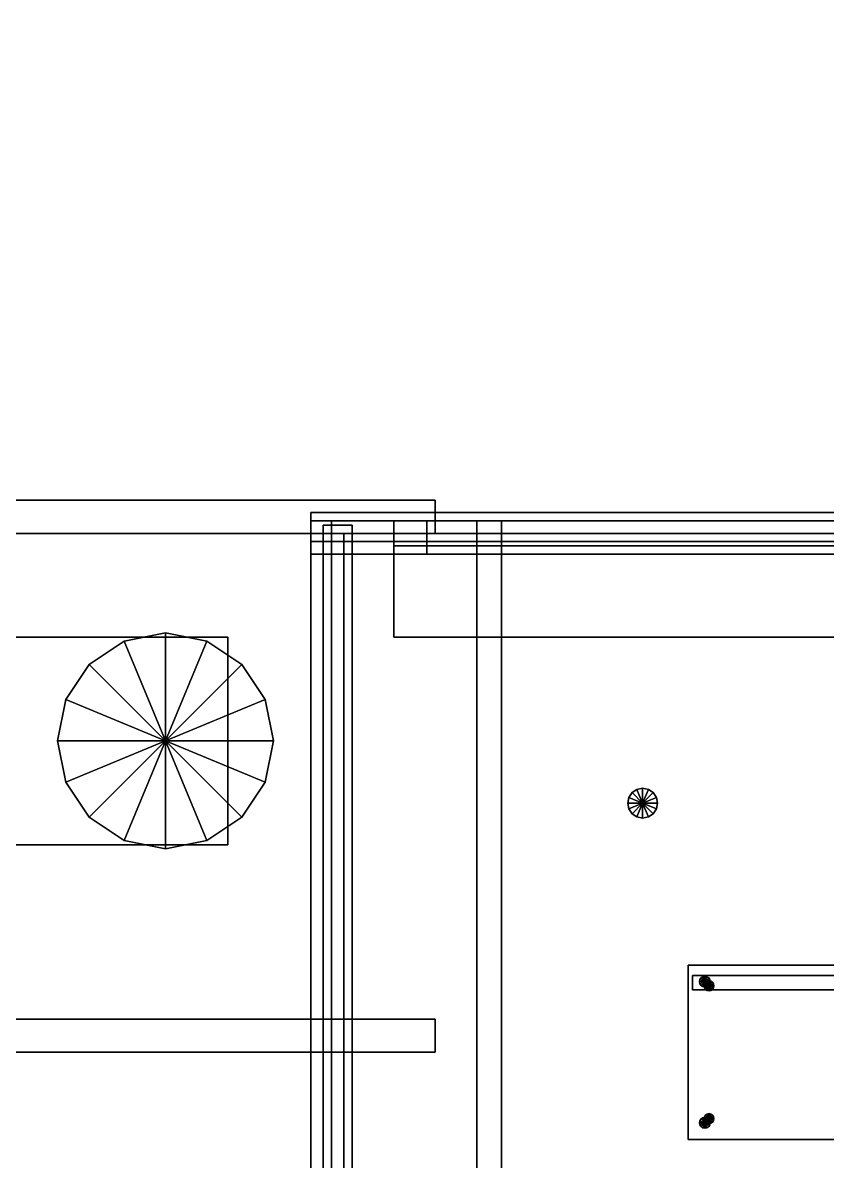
# Model space of a CAD drawing. Header units: millimetres. Extents: x -8000 to 18500, y -500 to 32500.
# Drawn here: x -694 to 1245, y 10937 to 13680 of the extents above; entities that cross this region are included whole.
import ezdxf

# ---------------------------------------------------------------- set-up
doc = ezdxf.new("R2010")
doc.units = ezdxf.units.MM
for name, color, linetype in [('3D-FURNITURE', 7, 'Continuous'), ('3D-GLAZING', 7, 'Continuous'), ('3D-LIGHTS', 7, 'Continuous'), ('3D-PERGOLA', 7, 'Continuous'), ('3D-SITE', 7, 'Continuous'), ('3D-SLABS', 7, 'Continuous'), ('3D-VEHICLES', 7, 'Continuous'), ('3D-WALLS-EXTR', 7, 'Continuous')]:
    doc.layers.add(name, color=color, linetype=linetype)

msp = doc.modelspace()

# ---------------------------------------------------------------- linework, layer by layer
at = {"layer": '3D-FURNITURE', "color": 7}
for points in [[(910, 10990, 4360), (910, 11410, 4360), (1330, 11410, 4360), (1330, 10990, 4360)], [(910, 11410, 4360), (910, 11410, 4400), (1330, 11410, 4400), (1330, 11410, 4360)], [(910, 10990, 4360), (910, 10990, 4400), (910, 11410, 4400), (910, 11410, 4360)], [(910, 10990, 4400), (1330, 10990, 4400), (1330, 11410, 4400), (910, 11410, 4400)], [(920, 11350, 4650), (920, 11385, 4650), (1320, 11385, 4650), (1320, 11350, 4650)], [(920, 11385, 4650), (920, 11385, 4740), (1320, 11385, 4740), (1320, 11385, 4650)], [(920, 11350, 4650), (920, 11350, 4740), (920, 11385, 4740), (920, 11385, 4650)], [(920, 11350, 4740), (1320, 11350, 4740), (1320, 11385, 4740), (920, 11385, 4740)], [(945, 11382, 3950), (940.8, 11379.2, 3950), (940.8, 11379.2, 4380), (945, 11382, 4380)], [(950, 11370, 4380), (945, 11382, 4380), (940.8, 11379.2, 4380), (950, 11370, 4380)], [(950, 11370, 3950), (940.8, 11379.2, 3950), (945, 11382, 3950), (950, 11370, 3950)], [(950, 11383, 3950), (945, 11382, 3950), (945, 11382, 4380), (950, 11383, 4380)], [(950, 11370, 4380), (950, 11383, 4380), (945, 11382, 4380), (950, 11370, 4380)], [(950, 11370, 3950), (945, 11382, 3950), (950, 11383, 3950), (950, 11370, 3950)], [(955, 11382, 3950), (950, 11383, 3950), (950, 11383, 4380), (955, 11382, 4380)], [(950, 11370, 4380), (955, 11382, 4380), (950, 11383, 4380), (950, 11370, 4380)], [(950, 11370, 3950), (950, 11383, 3950), (955, 11382, 3950), (950, 11370, 3950)], [(950, 11370, 4380), (959.2, 11379.2, 4380), (955, 11382, 4380), (950, 11370, 4380)], [(950, 11370, 3950), (955, 11382, 3950), (959.2, 11379.2, 3950), (950, 11370, 3950)], [(959.2, 11379.2, 3950), (955, 11382, 3950), (955, 11382, 4380), (959.2, 11379.2, 4380)], [(938, 11375, 3950), (937, 11370, 3950), (937, 11370, 4380), (938, 11375, 4380)], [(950, 11370, 4380), (938, 11375, 4380), (937, 11370, 4380), (950, 11370, 4380)], [(950, 11370, 3950), (937, 11370, 3950), (938, 11375, 3950), (950, 11370, 3950)], [(937, 11370, 3950), (938, 11365, 3950), (938, 11365, 4380), (937, 11370, 4380)], [(950, 11370, 4380), (937, 11370, 4380), (938, 11365, 4380), (950, 11370, 4380)], [(950, 11370, 3950), (938, 11365, 3950), (937, 11370, 3950), (950, 11370, 3950)], [(940.8, 11379.2, 3950), (938, 11375, 3950), (938, 11375, 4380), (940.8, 11379.2, 4380)], [(950, 11370, 4380), (940.8, 11379.2, 4380), (938, 11375, 4380), (950, 11370, 4380)], [(950, 11370, 3950), (938, 11375, 3950), (940.8, 11379.2, 3950), (950, 11370, 3950)], [(950, 11370, 4380), (938, 11365, 4380), (940.8, 11360.8, 4380), (950, 11370, 4380)], [(950, 11370, 3950), (940.8, 11360.8, 3950), (938, 11365, 3950), (950, 11370, 3950)], [(938, 11365, 3950), (940.8, 11360.8, 3950), (940.8, 11360.8, 4380), (938, 11365, 4380)], [(950, 11370, 4380), (940.8, 11360.8, 4380), (945, 11358, 4380), (950, 11370, 4380)], [(950, 11370, 3950), (945, 11358, 3950), (940.8, 11360.8, 3950), (950, 11370, 3950)], [(940.8, 11360.8, 3950), (945, 11358, 3950), (945, 11358, 4380), (940.8, 11360.8, 4380)], [(950, 11370, 4380), (945, 11358, 4380), (950, 11357, 4380), (950, 11370, 4380)], [(950, 11370, 3950), (950, 11357, 3950), (945, 11358, 3950), (950, 11370, 3950)], [(945, 11358, 3950), (950, 11357, 3950), (950, 11357, 4380), (945, 11358, 4380)], [(948.9, 11364.6, 4380), (948, 11360, 4380), (948, 11360, 4730), (948.9, 11364.6, 4730)], [(960, 11360, 4730), (948.9, 11364.6, 4730), (948, 11360, 4730), (960, 11360, 4730)], [(960, 11360, 4380), (948, 11360, 4380), (948.9, 11364.6, 4380), (960, 11360, 4380)], [(948, 11360, 4380), (948.9, 11355.4, 4380), (948.9, 11355.4, 4730), (948, 11360, 4730)], [(960, 11360, 4730), (948, 11360, 4730), (948.9, 11355.4, 4730), (960, 11360, 4730)], [(960, 11360, 4380), (948.9, 11355.4, 4380), (948, 11360, 4380), (960, 11360, 4380)], [(951.5, 11368.5, 4380), (948.9, 11364.6, 4380), (948.9, 11364.6, 4730), (951.5, 11368.5, 4730)], [(960, 11360, 4730), (951.5, 11368.5, 4730), (948.9, 11364.6, 4730), (960, 11360, 4730)], [(960, 11360, 4380), (948.9, 11364.6, 4380), (951.5, 11368.5, 4380), (960, 11360, 4380)], [(960, 11360, 4730), (948.9, 11355.4, 4730), (951.5, 11351.5, 4730), (960, 11360, 4730)], [(960, 11360, 4380), (951.5, 11351.5, 4380), (948.9, 11355.4, 4380), (960, 11360, 4380)], [(948.9, 11355.4, 4380), (951.5, 11351.5, 4380), (951.5, 11351.5, 4730), (948.9, 11355.4, 4730)], [(950, 11370, 4380), (962, 11375, 4380), (959.2, 11379.2, 4380), (950, 11370, 4380)], [(950, 11370, 3950), (959.2, 11379.2, 3950), (962, 11375, 3950), (950, 11370, 3950)], [(950, 11370, 4380), (963, 11370, 4380), (962, 11375, 4380), (950, 11370, 4380)], [(950, 11370, 3950), (962, 11375, 3950), (963, 11370, 3950), (950, 11370, 3950)], [(950, 11370, 4380), (950, 11357, 4380), (955, 11358, 4380), (950, 11370, 4380)], [(950, 11370, 3950), (955, 11358, 3950), (950, 11357, 3950), (950, 11370, 3950)], [(950, 11370, 4380), (955, 11358, 4380), (959.2, 11360.8, 4380), (950, 11370, 4380)], [(950, 11370, 3950), (959.2, 11360.8, 3950), (955, 11358, 3950), (950, 11370, 3950)], [(950, 11370, 4380), (959.2, 11360.8, 4380), (962, 11365, 4380), (950, 11370, 4380)], [(950, 11370, 3950), (962, 11365, 3950), (959.2, 11360.8, 3950), (950, 11370, 3950)], [(950, 11370, 4380), (962, 11365, 4380), (963, 11370, 4380), (950, 11370, 4380)], [(950, 11370, 3950), (963, 11370, 3950), (962, 11365, 3950), (950, 11370, 3950)], [(950, 11357, 3950), (955, 11358, 3950), (955, 11358, 4380), (950, 11357, 4380)], [(955.4, 11371.1, 4380), (951.5, 11368.5, 4380), (951.5, 11368.5, 4730), (955.4, 11371.1, 4730)], [(960, 11360, 4730), (955.4, 11371.1, 4730), (951.5, 11368.5, 4730), (960, 11360, 4730)], [(960, 11360, 4380), (951.5, 11368.5, 4380), (955.4, 11371.1, 4380), (960, 11360, 4380)], [(960, 11360, 4730), (951.5, 11351.5, 4730), (955.4, 11348.9, 4730), (960, 11360, 4730)], [(960, 11360, 4380), (955.4, 11348.9, 4380), (951.5, 11351.5, 4380), (960, 11360, 4380)], [(955, 11358, 3950), (959.2, 11360.8, 3950), (959.2, 11360.8, 4380), (955, 11358, 4380)], [(960, 11372, 4380), (955.4, 11371.1, 4380), (955.4, 11371.1, 4730), (960, 11372, 4730)], [(960, 11360, 4730), (960, 11372, 4730), (955.4, 11371.1, 4730), (960, 11360, 4730)], [(960, 11360, 4380), (955.4, 11371.1, 4380), (960, 11372, 4380), (960, 11360, 4380)], [(960, 11360, 4730), (955.4, 11348.9, 4730), (960, 11348, 4730), (960, 11360, 4730)], [(960, 11360, 4380), (960, 11348, 4380), (955.4, 11348.9, 4380), (960, 11360, 4380)], [(962, 11375, 3950), (959.2, 11379.2, 3950), (959.2, 11379.2, 4380), (962, 11375, 4380)], [(959.2, 11360.8, 3950), (962, 11365, 3950), (962, 11365, 4380), (959.2, 11360.8, 4380)], [(964.6, 11371.1, 4380), (960, 11372, 4380), (960, 11372, 4730), (964.6, 11371.1, 4730)], [(960, 11360, 4730), (964.6, 11371.1, 4730), (960, 11372, 4730), (960, 11360, 4730)], [(960, 11360, 4380), (960, 11372, 4380), (964.6, 11371.1, 4380), (960, 11360, 4380)], [(960, 11360, 4730), (968.5, 11368.5, 4730), (964.6, 11371.1, 4730), (960, 11360, 4730)], [(960, 11360, 4380), (964.6, 11371.1, 4380), (968.5, 11368.5, 4380), (960, 11360, 4380)], [(960, 11360, 4730), (971.1, 11364.6, 4730), (968.5, 11368.5, 4730), (960, 11360, 4730)], [(960, 11360, 4380), (968.5, 11368.5, 4380), (971.1, 11364.6, 4380), (960, 11360, 4380)], [(960, 11360, 4730), (972, 11360, 4730), (971.1, 11364.6, 4730), (960, 11360, 4730)], [(960, 11360, 4380), (971.1, 11364.6, 4380), (972, 11360, 4380), (960, 11360, 4380)], [(960, 11360, 4730), (960, 11348, 4730), (964.6, 11348.9, 4730), (960, 11360, 4730)], [(960, 11360, 4380), (964.6, 11348.9, 4380), (960, 11348, 4380), (960, 11360, 4380)], [(960, 11360, 4730), (964.6, 11348.9, 4730), (968.5, 11351.5, 4730), (960, 11360, 4730)], [(960, 11360, 4380), (968.5, 11351.5, 4380), (964.6, 11348.9, 4380), (960, 11360, 4380)], [(960, 11360, 4730), (968.5, 11351.5, 4730), (971.1, 11355.4, 4730), (960, 11360, 4730)], [(960, 11360, 4380), (971.1, 11355.4, 4380), (968.5, 11351.5, 4380), (960, 11360, 4380)], [(960, 11360, 4730), (971.1, 11355.4, 4730), (972, 11360, 4730), (960, 11360, 4730)], [(960, 11360, 4380), (972, 11360, 4380), (971.1, 11355.4, 4380), (960, 11360, 4380)], [(963, 11370, 3950), (962, 11375, 3950), (962, 11375, 4380), (963, 11370, 4380)], [(962, 11365, 3950), (963, 11370, 3950), (963, 11370, 4380), (962, 11365, 4380)], [(968.5, 11368.5, 4380), (964.6, 11371.1, 4380), (964.6, 11371.1, 4730), (968.5, 11368.5, 4730)], [(971.1, 11364.6, 4380), (968.5, 11368.5, 4380), (968.5, 11368.5, 4730), (971.1, 11364.6, 4730)], [(968.5, 11351.5, 4380), (971.1, 11355.4, 4380), (971.1, 11355.4, 4730), (968.5, 11351.5, 4730)], [(972, 11360, 4380), (971.1, 11364.6, 4380), (971.1, 11364.6, 4730), (972, 11360, 4730)], [(971.1, 11355.4, 4380), (972, 11360, 4380), (972, 11360, 4730), (971.1, 11355.4, 4730)], [(920, 11350, 4650), (1320, 11350, 4650), (1320, 11350, 4740), (920, 11350, 4740)], [(951.5, 11351.5, 4380), (955.4, 11348.9, 4380), (955.4, 11348.9, 4730), (951.5, 11351.5, 4730)], [(955.4, 11348.9, 4380), (960, 11348, 4380), (960, 11348, 4730), (955.4, 11348.9, 4730)], [(960, 11348, 4380), (964.6, 11348.9, 4380), (964.6, 11348.9, 4730), (960, 11348, 4730)], [(964.6, 11348.9, 4380), (968.5, 11351.5, 4380), (968.5, 11351.5, 4730), (964.6, 11348.9, 4730)], [(938, 11035, 3950), (937, 11030, 3950), (937, 11030, 4380), (938, 11035, 4380)], [(950, 11030, 4380), (938, 11035, 4380), (937, 11030, 4380), (950, 11030, 4380)], [(950, 11030, 3950), (937, 11030, 3950), (938, 11035, 3950), (950, 11030, 3950)], [(937, 11030, 3950), (938, 11025, 3950), (938, 11025, 4380), (937, 11030, 4380)], [(950, 11030, 4380), (937, 11030, 4380), (938, 11025, 4380), (950, 11030, 4380)], [(950, 11030, 3950), (938, 11025, 3950), (937, 11030, 3950), (950, 11030, 3950)], [(940.8, 11039.2, 3950), (938, 11035, 3950), (938, 11035, 4380), (940.8, 11039.2, 4380)], [(950, 11030, 4380), (940.8, 11039.2, 4380), (938, 11035, 4380), (950, 11030, 4380)], [(950, 11030, 3950), (938, 11035, 3950), (940.8, 11039.2, 3950), (950, 11030, 3950)], [(950, 11030, 4380), (938, 11025, 4380), (940.8, 11020.8, 4380), (950, 11030, 4380)], [(950, 11030, 3950), (940.8, 11020.8, 3950), (938, 11025, 3950), (950, 11030, 3950)], [(945, 11042, 3950), (940.8, 11039.2, 3950), (940.8, 11039.2, 4380), (945, 11042, 4380)], [(950, 11030, 4380), (945, 11042, 4380), (940.8, 11039.2, 4380), (950, 11030, 4380)], [(950, 11030, 3950), (940.8, 11039.2, 3950), (945, 11042, 3950), (950, 11030, 3950)], [(950, 11030, 4380), (940.8, 11020.8, 4380), (945, 11018, 4380), (950, 11030, 4380)], [(950, 11030, 3950), (945, 11018, 3950), (940.8, 11020.8, 3950), (950, 11030, 3950)], [(950, 11043, 3950), (945, 11042, 3950), (945, 11042, 4380), (950, 11043, 4380)], [(950, 11030, 4380), (950, 11043, 4380), (945, 11042, 4380), (950, 11030, 4380)], [(950, 11030, 3950), (945, 11042, 3950), (950, 11043, 3950), (950, 11030, 3950)], [(950, 11030, 4380), (945, 11018, 4380), (950, 11017, 4380), (950, 11030, 4380)], [(950, 11030, 3950), (950, 11017, 3950), (945, 11018, 3950), (950, 11030, 3950)], [(948.9, 11044.6, 4380), (948, 11040, 4380), (948, 11040, 4730), (948.9, 11044.6, 4730)], [(960, 11040, 4730), (948.9, 11044.6, 4730), (948, 11040, 4730), (960, 11040, 4730)], [(960, 11040, 4380), (948, 11040, 4380), (948.9, 11044.6, 4380), (960, 11040, 4380)], [(948, 11040, 4380), (948.9, 11035.4, 4380), (948.9, 11035.4, 4730), (948, 11040, 4730)], [(960, 11040, 4730), (948, 11040, 4730), (948.9, 11035.4, 4730), (960, 11040, 4730)], [(960, 11040, 4380), (948.9, 11035.4, 4380), (948, 11040, 4380), (960, 11040, 4380)], [(951.5, 11048.5, 4380), (948.9, 11044.6, 4380), (948.9, 11044.6, 4730), (951.5, 11048.5, 4730)], [(960, 11040, 4730), (951.5, 11048.5, 4730), (948.9, 11044.6, 4730), (960, 11040, 4730)], [(960, 11040, 4380), (948.9, 11044.6, 4380), (951.5, 11048.5, 4380), (960, 11040, 4380)], [(960, 11040, 4730), (948.9, 11035.4, 4730), (951.5, 11031.5, 4730), (960, 11040, 4730)], [(960, 11040, 4380), (951.5, 11031.5, 4380), (948.9, 11035.4, 4380), (960, 11040, 4380)], [(948.9, 11035.4, 4380), (951.5, 11031.5, 4380), (951.5, 11031.5, 4730), (948.9, 11035.4, 4730)], [(955, 11042, 3950), (950, 11043, 3950), (950, 11043, 4380), (955, 11042, 4380)], [(950, 11030, 4380), (955, 11042, 4380), (950, 11043, 4380), (950, 11030, 4380)], [(950, 11030, 3950), (950, 11043, 3950), (955, 11042, 3950), (950, 11030, 3950)], [(950, 11030, 4380), (959.2, 11039.2, 4380), (955, 11042, 4380), (950, 11030, 4380)], [(950, 11030, 3950), (955, 11042, 3950), (959.2, 11039.2, 3950), (950, 11030, 3950)], [(950, 11030, 4380), (962, 11035, 4380), (959.2, 11039.2, 4380), (950, 11030, 4380)], [(950, 11030, 3950), (959.2, 11039.2, 3950), (962, 11035, 3950), (950, 11030, 3950)], [(950, 11030, 4380), (963, 11030, 4380), (962, 11035, 4380), (950, 11030, 4380)], [(950, 11030, 3950), (962, 11035, 3950), (963, 11030, 3950), (950, 11030, 3950)], [(950, 11030, 4380), (950, 11017, 4380), (955, 11018, 4380), (950, 11030, 4380)], [(950, 11030, 3950), (955, 11018, 3950), (950, 11017, 3950), (950, 11030, 3950)], [(950, 11030, 4380), (955, 11018, 4380), (959.2, 11020.8, 4380), (950, 11030, 4380)], [(950, 11030, 3950), (959.2, 11020.8, 3950), (955, 11018, 3950), (950, 11030, 3950)], [(950, 11030, 4380), (959.2, 11020.8, 4380), (962, 11025, 4380), (950, 11030, 4380)], [(950, 11030, 3950), (962, 11025, 3950), (959.2, 11020.8, 3950), (950, 11030, 3950)], [(950, 11030, 4380), (962, 11025, 4380), (963, 11030, 4380), (950, 11030, 4380)], [(950, 11030, 3950), (963, 11030, 3950), (962, 11025, 3950), (950, 11030, 3950)], [(955.4, 11051.1, 4380), (951.5, 11048.5, 4380), (951.5, 11048.5, 4730), (955.4, 11051.1, 4730)], [(960, 11040, 4730), (955.4, 11051.1, 4730), (951.5, 11048.5, 4730), (960, 11040, 4730)], [(960, 11040, 4380), (951.5, 11048.5, 4380), (955.4, 11051.1, 4380), (960, 11040, 4380)], [(960, 11040, 4730), (951.5, 11031.5, 4730), (955.4, 11028.9, 4730), (960, 11040, 4730)], [(960, 11040, 4380), (955.4, 11028.9, 4380), (951.5, 11031.5, 4380), (960, 11040, 4380)], [(951.5, 11031.5, 4380), (955.4, 11028.9, 4380), (955.4, 11028.9, 4730), (951.5, 11031.5, 4730)], [(959.2, 11039.2, 3950), (955, 11042, 3950), (955, 11042, 4380), (959.2, 11039.2, 4380)], [(960, 11052, 4380), (955.4, 11051.1, 4380), (955.4, 11051.1, 4730), (960, 11052, 4730)], [(960, 11040, 4730), (960, 11052, 4730), (955.4, 11051.1, 4730), (960, 11040, 4730)], [(960, 11040, 4380), (955.4, 11051.1, 4380), (960, 11052, 4380), (960, 11040, 4380)], [(960, 11040, 4730), (955.4, 11028.9, 4730), (960, 11028, 4730), (960, 11040, 4730)], [(960, 11040, 4380), (960, 11028, 4380), (955.4, 11028.9, 4380), (960, 11040, 4380)], [(955.4, 11028.9, 4380), (960, 11028, 4380), (960, 11028, 4730), (955.4, 11028.9, 4730)], [(962, 11035, 3950), (959.2, 11039.2, 3950), (959.2, 11039.2, 4380), (962, 11035, 4380)], [(964.6, 11051.1, 4380), (960, 11052, 4380), (960, 11052, 4730), (964.6, 11051.1, 4730)], [(960, 11040, 4730), (964.6, 11051.1, 4730), (960, 11052, 4730), (960, 11040, 4730)], [(960, 11040, 4380), (960, 11052, 4380), (964.6, 11051.1, 4380), (960, 11040, 4380)], [(960, 11040, 4730), (968.5, 11048.5, 4730), (964.6, 11051.1, 4730), (960, 11040, 4730)], [(960, 11040, 4380), (964.6, 11051.1, 4380), (968.5, 11048.5, 4380), (960, 11040, 4380)], [(960, 11040, 4730), (971.1, 11044.6, 4730), (968.5, 11048.5, 4730), (960, 11040, 4730)], [(960, 11040, 4380), (968.5, 11048.5, 4380), (971.1, 11044.6, 4380), (960, 11040, 4380)], [(960, 11040, 4730), (972, 11040, 4730), (971.1, 11044.6, 4730), (960, 11040, 4730)], [(960, 11040, 4380), (971.1, 11044.6, 4380), (972, 11040, 4380), (960, 11040, 4380)], [(960, 11040, 4730), (960, 11028, 4730), (964.6, 11028.9, 4730), (960, 11040, 4730)], [(960, 11040, 4380), (964.6, 11028.9, 4380), (960, 11028, 4380), (960, 11040, 4380)], [(960, 11040, 4730), (964.6, 11028.9, 4730), (968.5, 11031.5, 4730), (960, 11040, 4730)], [(960, 11040, 4380), (968.5, 11031.5, 4380), (964.6, 11028.9, 4380), (960, 11040, 4380)], [(960, 11040, 4730), (968.5, 11031.5, 4730), (971.1, 11035.4, 4730), (960, 11040, 4730)], [(960, 11040, 4380), (971.1, 11035.4, 4380), (968.5, 11031.5, 4380), (960, 11040, 4380)], [(960, 11040, 4730), (971.1, 11035.4, 4730), (972, 11040, 4730), (960, 11040, 4730)], [(960, 11040, 4380), (972, 11040, 4380), (971.1, 11035.4, 4380), (960, 11040, 4380)], [(960, 11028, 4380), (964.6, 11028.9, 4380), (964.6, 11028.9, 4730), (960, 11028, 4730)], [(963, 11030, 3950), (962, 11035, 3950), (962, 11035, 4380), (963, 11030, 4380)], [(962, 11025, 3950), (963, 11030, 3950), (963, 11030, 4380), (962, 11025, 4380)], [(968.5, 11048.5, 4380), (964.6, 11051.1, 4380), (964.6, 11051.1, 4730), (968.5, 11048.5, 4730)], [(964.6, 11028.9, 4380), (968.5, 11031.5, 4380), (968.5, 11031.5, 4730), (964.6, 11028.9, 4730)], [(971.1, 11044.6, 4380), (968.5, 11048.5, 4380), (968.5, 11048.5, 4730), (971.1, 11044.6, 4730)], [(968.5, 11031.5, 4380), (971.1, 11035.4, 4380), (971.1, 11035.4, 4730), (968.5, 11031.5, 4730)], [(972, 11040, 4380), (971.1, 11044.6, 4380), (971.1, 11044.6, 4730), (972, 11040, 4730)], [(971.1, 11035.4, 4380), (972, 11040, 4380), (972, 11040, 4730), (971.1, 11035.4, 4730)], [(938, 11025, 3950), (940.8, 11020.8, 3950), (940.8, 11020.8, 4380), (938, 11025, 4380)], [(940.8, 11020.8, 3950), (945, 11018, 3950), (945, 11018, 4380), (940.8, 11020.8, 4380)], [(945, 11018, 3950), (950, 11017, 3950), (950, 11017, 4380), (945, 11018, 4380)], [(950, 11017, 3950), (955, 11018, 3950), (955, 11018, 4380), (950, 11017, 4380)], [(955, 11018, 3950), (959.2, 11020.8, 3950), (959.2, 11020.8, 4380), (955, 11018, 4380)], [(959.2, 11020.8, 3950), (962, 11025, 3950), (962, 11025, 4380), (959.2, 11020.8, 4380)], [(910, 10990, 4360), (1330, 10990, 4360), (1330, 10990, 4400), (910, 10990, 4400)]]:
    msp.add_3dface(points, dxfattribs=at)
at = {"layer": '3D-GLAZING', "color": 7}
for points in [[(0, 12430, 5030), (0, 12500, 5030), (10000, 12500, 5030), (10000, 12430, 5030)], [(0, 12500, 5030), (0, 12500, 5070), (10000, 12500, 5070), (10000, 12500, 5030)], [(0, 12430, 5030), (0, 12430, 5070), (0, 12500, 5070), (0, 12500, 5030)], [(0, 12430, 5070), (10000, 12430, 5070), (10000, 12500, 5070), (0, 12500, 5070)], [(50, 12450, 3950), (50, 12480, 3950), (9950, 12480, 3950), (9950, 12450, 3950)], [(50, 12480, 3950), (50, 12480, 5030), (9950, 12480, 5030), (9950, 12480, 3950)], [(50, 12450, 3950), (50, 12450, 5030), (50, 12480, 5030), (50, 12480, 3950)], [(50, 12450, 5030), (9950, 12450, 5030), (9950, 12480, 5030), (50, 12480, 5030)], [(30, 10000, 5030), (30, 12470, 5030), (100, 12470, 5030), (100, 10000, 5030)], [(30, 12470, 5030), (30, 12470, 5070), (100, 12470, 5070), (100, 12470, 5030)], [(30, 10000, 5030), (30, 10000, 5070), (30, 12470, 5070), (30, 12470, 5030)], [(30, 10000, 5070), (100, 10000, 5070), (100, 12470, 5070), (30, 12470, 5070)], [(100, 10000, 5030), (100, 12470, 5030), (100, 12470, 5070), (100, 10000, 5070)], [(0, 12430, 5030), (10000, 12430, 5030), (10000, 12430, 5070), (0, 12430, 5070)], [(50, 12450, 3950), (9950, 12450, 3950), (9950, 12450, 5030), (50, 12450, 5030)], [(50, 10000, 3950), (50, 12450, 3950), (80, 12450, 3950), (80, 10000, 3950)], [(50, 12450, 3950), (50, 12450, 5030), (80, 12450, 5030), (80, 12450, 3950)], [(50, 10000, 3950), (50, 10000, 5030), (50, 12450, 5030), (50, 12450, 3950)], [(50, 10000, 5030), (80, 10000, 5030), (80, 12450, 5030), (50, 12450, 5030)], [(80, 10000, 3950), (80, 12450, 3950), (80, 12450, 5030), (80, 10000, 5030)]]:
    msp.add_3dface(points, dxfattribs=at)
at = {"layer": '3D-LIGHTS', "color": 7}
for points in [[(774.5, 11825.5, 6510), (766.7, 11813.8, 6510), (766.7, 11813.8, 6550), (774.5, 11825.5, 6550)], [(800, 11800, 6550), (774.5, 11825.5, 6550), (766.7, 11813.8, 6550), (800, 11800, 6550)], [(800, 11800, 6510), (766.7, 11813.8, 6510), (774.5, 11825.5, 6510), (800, 11800, 6510)], [(786.2, 11833.3, 6510), (774.5, 11825.5, 6510), (774.5, 11825.5, 6550), (786.2, 11833.3, 6550)], [(800, 11800, 6550), (786.2, 11833.3, 6550), (774.5, 11825.5, 6550), (800, 11800, 6550)], [(800, 11800, 6510), (774.5, 11825.5, 6510), (786.2, 11833.3, 6510), (800, 11800, 6510)], [(800, 11836, 6510), (786.2, 11833.3, 6510), (786.2, 11833.3, 6550), (800, 11836, 6550)], [(800, 11800, 6550), (800, 11836, 6550), (786.2, 11833.3, 6550), (800, 11800, 6550)], [(800, 11800, 6510), (786.2, 11833.3, 6510), (800, 11836, 6510), (800, 11800, 6510)], [(813.8, 11833.3, 6510), (800, 11836, 6510), (800, 11836, 6550), (813.8, 11833.3, 6550)], [(800, 11800, 6550), (813.8, 11833.3, 6550), (800, 11836, 6550), (800, 11800, 6550)], [(800, 11800, 6510), (800, 11836, 6510), (813.8, 11833.3, 6510), (800, 11800, 6510)], [(800, 11800, 6550), (825.5, 11825.5, 6550), (813.8, 11833.3, 6550), (800, 11800, 6550)], [(800, 11800, 6510), (813.8, 11833.3, 6510), (825.5, 11825.5, 6510), (800, 11800, 6510)], [(800, 11800, 6550), (833.3, 11813.8, 6550), (825.5, 11825.5, 6550), (800, 11800, 6550)], [(800, 11800, 6510), (825.5, 11825.5, 6510), (833.3, 11813.8, 6510), (800, 11800, 6510)], [(825.5, 11825.5, 6510), (813.8, 11833.3, 6510), (813.8, 11833.3, 6550), (825.5, 11825.5, 6550)], [(833.3, 11813.8, 6510), (825.5, 11825.5, 6510), (825.5, 11825.5, 6550), (833.3, 11813.8, 6550)], [(766.7, 11813.8, 6510), (764, 11800, 6510), (764, 11800, 6550), (766.7, 11813.8, 6550)], [(800, 11800, 6550), (766.7, 11813.8, 6550), (764, 11800, 6550), (800, 11800, 6550)], [(800, 11800, 6510), (764, 11800, 6510), (766.7, 11813.8, 6510), (800, 11800, 6510)], [(764, 11800, 6510), (766.7, 11786.2, 6510), (766.7, 11786.2, 6550), (764, 11800, 6550)], [(800, 11800, 6550), (764, 11800, 6550), (766.7, 11786.2, 6550), (800, 11800, 6550)], [(800, 11800, 6510), (766.7, 11786.2, 6510), (764, 11800, 6510), (800, 11800, 6510)], [(800, 11800, 6550), (766.7, 11786.2, 6550), (774.5, 11774.5, 6550), (800, 11800, 6550)], [(800, 11800, 6510), (774.5, 11774.5, 6510), (766.7, 11786.2, 6510), (800, 11800, 6510)], [(800, 11800, 6550), (774.5, 11774.5, 6550), (786.2, 11766.7, 6550), (800, 11800, 6550)], [(800, 11800, 6510), (786.2, 11766.7, 6510), (774.5, 11774.5, 6510), (800, 11800, 6510)], [(800, 11800, 6550), (786.2, 11766.7, 6550), (800, 11764, 6550), (800, 11800, 6550)], [(800, 11800, 6510), (800, 11764, 6510), (786.2, 11766.7, 6510), (800, 11800, 6510)], [(797.2, 11801.1, 6550), (797, 11800, 6550), (797, 11800, 6780), (797.2, 11801.1, 6780)], [(800, 11800, 6780), (797.2, 11801.1, 6780), (797, 11800, 6780), (800, 11800, 6780)], [(800, 11800, 6550), (797, 11800, 6550), (797.2, 11801.1, 6550), (800, 11800, 6550)], [(797, 11800, 6550), (797.2, 11798.9, 6550), (797.2, 11798.9, 6780), (797, 11800, 6780)], [(800, 11800, 6780), (797, 11800, 6780), (797.2, 11798.9, 6780), (800, 11800, 6780)], [(800, 11800, 6550), (797.2, 11798.9, 6550), (797, 11800, 6550), (800, 11800, 6550)], [(797.9, 11802.1, 6550), (797.2, 11801.1, 6550), (797.2, 11801.1, 6780), (797.9, 11802.1, 6780)], [(800, 11800, 6780), (797.9, 11802.1, 6780), (797.2, 11801.1, 6780), (800, 11800, 6780)], [(800, 11800, 6550), (797.2, 11801.1, 6550), (797.9, 11802.1, 6550), (800, 11800, 6550)], [(800, 11800, 6780), (797.2, 11798.9, 6780), (797.9, 11797.9, 6780), (800, 11800, 6780)], [(800, 11800, 6550), (797.9, 11797.9, 6550), (797.2, 11798.9, 6550), (800, 11800, 6550)], [(797.2, 11798.9, 6550), (797.9, 11797.9, 6550), (797.9, 11797.9, 6780), (797.2, 11798.9, 6780)], [(798.9, 11802.8, 6550), (797.9, 11802.1, 6550), (797.9, 11802.1, 6780), (798.9, 11802.8, 6780)], [(800, 11800, 6780), (798.9, 11802.8, 6780), (797.9, 11802.1, 6780), (800, 11800, 6780)], [(800, 11800, 6550), (797.9, 11802.1, 6550), (798.9, 11802.8, 6550), (800, 11800, 6550)], [(800, 11800, 6780), (797.9, 11797.9, 6780), (798.9, 11797.2, 6780), (800, 11800, 6780)], [(800, 11800, 6550), (798.9, 11797.2, 6550), (797.9, 11797.9, 6550), (800, 11800, 6550)], [(797.9, 11797.9, 6550), (798.9, 11797.2, 6550), (798.9, 11797.2, 6780), (797.9, 11797.9, 6780)], [(800, 11803, 6550), (798.9, 11802.8, 6550), (798.9, 11802.8, 6780), (800, 11803, 6780)], [(800, 11800, 6780), (800, 11803, 6780), (798.9, 11802.8, 6780), (800, 11800, 6780)], [(800, 11800, 6550), (798.9, 11802.8, 6550), (800, 11803, 6550), (800, 11800, 6550)], [(800, 11800, 6780), (798.9, 11797.2, 6780), (800, 11797, 6780), (800, 11800, 6780)], [(800, 11800, 6550), (800, 11797, 6550), (798.9, 11797.2, 6550), (800, 11800, 6550)], [(798.9, 11797.2, 6550), (800, 11797, 6550), (800, 11797, 6780), (798.9, 11797.2, 6780)], [(800, 11800, 6550), (836, 11800, 6550), (833.3, 11813.8, 6550), (800, 11800, 6550)], [(800, 11800, 6510), (833.3, 11813.8, 6510), (836, 11800, 6510), (800, 11800, 6510)], [(801.1, 11802.8, 6550), (800, 11803, 6550), (800, 11803, 6780), (801.1, 11802.8, 6780)], [(800, 11800, 6780), (801.1, 11802.8, 6780), (800, 11803, 6780), (800, 11800, 6780)], [(800, 11800, 6550), (800, 11803, 6550), (801.1, 11802.8, 6550), (800, 11800, 6550)], [(800, 11800, 6780), (802.1, 11802.1, 6780), (801.1, 11802.8, 6780), (800, 11800, 6780)], [(800, 11800, 6550), (801.1, 11802.8, 6550), (802.1, 11802.1, 6550), (800, 11800, 6550)], [(800, 11800, 6780), (802.8, 11801.1, 6780), (802.1, 11802.1, 6780), (800, 11800, 6780)], [(800, 11800, 6550), (802.1, 11802.1, 6550), (802.8, 11801.1, 6550), (800, 11800, 6550)], [(800, 11800, 6780), (803, 11800, 6780), (802.8, 11801.1, 6780), (800, 11800, 6780)], [(800, 11800, 6550), (802.8, 11801.1, 6550), (803, 11800, 6550), (800, 11800, 6550)], [(800, 11800, 6780), (800, 11797, 6780), (801.1, 11797.2, 6780), (800, 11800, 6780)], [(800, 11800, 6550), (801.1, 11797.2, 6550), (800, 11797, 6550), (800, 11800, 6550)], [(800, 11800, 6780), (801.1, 11797.2, 6780), (802.1, 11797.9, 6780), (800, 11800, 6780)], [(800, 11800, 6550), (802.1, 11797.9, 6550), (801.1, 11797.2, 6550), (800, 11800, 6550)], [(800, 11800, 6780), (802.1, 11797.9, 6780), (802.8, 11798.9, 6780), (800, 11800, 6780)], [(800, 11800, 6550), (802.8, 11798.9, 6550), (802.1, 11797.9, 6550), (800, 11800, 6550)], [(800, 11800, 6780), (802.8, 11798.9, 6780), (803, 11800, 6780), (800, 11800, 6780)], [(800, 11800, 6550), (803, 11800, 6550), (802.8, 11798.9, 6550), (800, 11800, 6550)], [(800, 11800, 6550), (800, 11764, 6550), (813.8, 11766.7, 6550), (800, 11800, 6550)], [(800, 11800, 6510), (813.8, 11766.7, 6510), (800, 11764, 6510), (800, 11800, 6510)], [(800, 11800, 6550), (813.8, 11766.7, 6550), (825.5, 11774.5, 6550), (800, 11800, 6550)], [(800, 11800, 6510), (825.5, 11774.5, 6510), (813.8, 11766.7, 6510), (800, 11800, 6510)], [(800, 11800, 6550), (825.5, 11774.5, 6550), (833.3, 11786.2, 6550), (800, 11800, 6550)], [(800, 11800, 6510), (833.3, 11786.2, 6510), (825.5, 11774.5, 6510), (800, 11800, 6510)], [(800, 11800, 6550), (833.3, 11786.2, 6550), (836, 11800, 6550), (800, 11800, 6550)], [(800, 11800, 6510), (836, 11800, 6510), (833.3, 11786.2, 6510), (800, 11800, 6510)], [(800, 11797, 6550), (801.1, 11797.2, 6550), (801.1, 11797.2, 6780), (800, 11797, 6780)], [(802.1, 11802.1, 6550), (801.1, 11802.8, 6550), (801.1, 11802.8, 6780), (802.1, 11802.1, 6780)], [(801.1, 11797.2, 6550), (802.1, 11797.9, 6550), (802.1, 11797.9, 6780), (801.1, 11797.2, 6780)], [(802.8, 11801.1, 6550), (802.1, 11802.1, 6550), (802.1, 11802.1, 6780), (802.8, 11801.1, 6780)], [(802.1, 11797.9, 6550), (802.8, 11798.9, 6550), (802.8, 11798.9, 6780), (802.1, 11797.9, 6780)], [(803, 11800, 6550), (802.8, 11801.1, 6550), (802.8, 11801.1, 6780), (803, 11800, 6780)], [(802.8, 11798.9, 6550), (803, 11800, 6550), (803, 11800, 6780), (802.8, 11798.9, 6780)], [(836, 11800, 6510), (833.3, 11813.8, 6510), (833.3, 11813.8, 6550), (836, 11800, 6550)], [(833.3, 11786.2, 6510), (836, 11800, 6510), (836, 11800, 6550), (833.3, 11786.2, 6550)], [(766.7, 11786.2, 6510), (774.5, 11774.5, 6510), (774.5, 11774.5, 6550), (766.7, 11786.2, 6550)], [(774.5, 11774.5, 6510), (786.2, 11766.7, 6510), (786.2, 11766.7, 6550), (774.5, 11774.5, 6550)], [(786.2, 11766.7, 6510), (800, 11764, 6510), (800, 11764, 6550), (786.2, 11766.7, 6550)], [(800, 11764, 6510), (813.8, 11766.7, 6510), (813.8, 11766.7, 6550), (800, 11764, 6550)], [(813.8, 11766.7, 6510), (825.5, 11774.5, 6510), (825.5, 11774.5, 6550), (813.8, 11766.7, 6550)], [(825.5, 11774.5, 6510), (833.3, 11786.2, 6510), (833.3, 11786.2, 6550), (825.5, 11774.5, 6550)]]:
    msp.add_3dface(points, dxfattribs=at)
at = {"layer": '3D-PERGOLA', "color": 7}
for points in [[(0, 12400, 6720), (0, 12480, 6720), (10000, 12480, 6720), (10000, 12400, 6720)], [(0, 12480, 6720), (0, 12480, 6900), (10000, 12480, 6900), (10000, 12480, 6720)], [(0, 12400, 6720), (0, 12400, 6900), (0, 12480, 6900), (0, 12480, 6720)], [(0, 12400, 6900), (10000, 12400, 6900), (10000, 12480, 6900), (0, 12480, 6900)], [(200, 12400, 3950), (200, 12480, 3950), (280, 12480, 3950), (280, 12400, 3950)], [(200, 12480, 3950), (200, 12480, 6900), (280, 12480, 6900), (280, 12480, 3950)], [(200, 12400, 3950), (200, 12400, 6900), (200, 12480, 6900), (200, 12480, 3950)], [(200, 12400, 6900), (280, 12400, 6900), (280, 12480, 6900), (200, 12480, 6900)], [(280, 12400, 3950), (280, 12480, 3950), (280, 12480, 6900), (280, 12400, 6900)], [(400, 10000, 6780), (400, 12480, 6780), (460, 12480, 6780), (460, 10000, 6780)], [(400, 12480, 6780), (400, 12480, 6900), (460, 12480, 6900), (460, 12480, 6780)], [(400, 10000, 6780), (400, 10000, 6900), (400, 12480, 6900), (400, 12480, 6780)], [(400, 10000, 6900), (460, 10000, 6900), (460, 12480, 6900), (400, 12480, 6900)], [(460, 10000, 6780), (460, 12480, 6780), (460, 12480, 6900), (460, 10000, 6900)], [(0, 12400, 6720), (10000, 12400, 6720), (10000, 12400, 6900), (0, 12400, 6900)], [(200, 12400, 3950), (280, 12400, 3950), (280, 12400, 6900), (200, 12400, 6900)]]:
    msp.add_3dface(points, dxfattribs=at)
at = {"layer": '3D-SITE', "color": 7}
for points in [[(-3000, 9900, -30), (-3000, 25500, -30), (13000, 25500, -30), (13000, 9900, -30)], [(-3000, 9900), (13000, 9900), (13000, 25500), (-3000, 25500)], [(-2200, 12450, 2), (-2200, 12530, 2), (300, 12530, 2), (300, 12450, 2)], [(-2200, 12530, 2), (-2200, 12530, 10), (300, 12530, 10), (300, 12530, 2)], [(-2200, 12450, 10), (300, 12450, 10), (300, 12530, 10), (-2200, 12530, 10)], [(300, 12450, 2), (300, 12530, 2), (300, 12530, 10), (300, 12450, 10)], [(-2200, 12450, 2), (300, 12450, 2), (300, 12450, 10), (-2200, 12450, 10)], [(-2200, 11200, 2), (-2200, 11280, 2), (300, 11280, 2), (300, 11200, 2)], [(-2200, 11280, 2), (-2200, 11280, 10), (300, 11280, 10), (300, 11280, 2)], [(-2200, 11200, 10), (300, 11200, 10), (300, 11280, 10), (-2200, 11280, 10)], [(300, 11200, 2), (300, 11280, 2), (300, 11280, 10), (300, 11200, 10)], [(-2200, 11200, 2), (300, 11200, 2), (300, 11200, 10), (-2200, 11200, 10)]]:
    msp.add_3dface(points, dxfattribs=at)
at = {"layer": '3D-SLABS', "color": 7}
for points in [[(0, 10000, 3800), (0, 12500, 3800), (10000, 12500, 3800), (10000, 10000, 3800)], [(0, 12500, 3800), (0, 12500, 3950), (10000, 12500, 3950), (10000, 12500, 3800)], [(0, 10000, 3800), (0, 10000, 3950), (0, 12500, 3950), (0, 12500, 3800)], [(0, 10000, 3950), (10000, 10000, 3950), (10000, 12500, 3950), (0, 12500, 3950)]]:
    msp.add_3dface(points, dxfattribs=at)
at = {"layer": '3D-VEHICLES', "color": 7}
for points in [[(-350, 12210), (-449.5, 12190.2), (-449.5, 12190.2, 120), (-350, 12210, 120)], [(-350, 11950, 120), (-350, 12210, 120), (-449.5, 12190.2, 120), (-350, 11950, 120)], [(-350, 11950), (-449.5, 12190.2), (-350, 12210), (-350, 11950)], [(-250.5, 12190.2), (-350, 12210), (-350, 12210, 120), (-250.5, 12190.2, 120)], [(-350, 11950, 120), (-250.5, 12190.2, 120), (-350, 12210, 120), (-350, 11950, 120)], [(-350, 11950), (-350, 12210), (-250.5, 12190.2), (-350, 11950)], [(-1800, 11700, 250), (-1800, 12200, 250), (-200, 12200, 250), (-200, 11700, 250)], [(-1800, 12200, 250), (-1800, 12200, 800), (-200, 12200, 800), (-200, 12200, 250)], [(-1800, 11700, 800), (-200, 11700, 800), (-200, 12200, 800), (-1800, 12200, 800)], [(-449.5, 12190.2), (-533.8, 12133.8), (-533.8, 12133.8, 120), (-449.5, 12190.2, 120)], [(-350, 11950, 120), (-449.5, 12190.2, 120), (-533.8, 12133.8, 120), (-350, 11950, 120)], [(-350, 11950), (-533.8, 12133.8), (-449.5, 12190.2), (-350, 11950)], [(-350, 11950, 120), (-166.2, 12133.8, 120), (-250.5, 12190.2, 120), (-350, 11950, 120)], [(-350, 11950), (-250.5, 12190.2), (-166.2, 12133.8), (-350, 11950)], [(-166.2, 12133.8), (-250.5, 12190.2), (-250.5, 12190.2, 120), (-166.2, 12133.8, 120)], [(-200, 11700, 250), (-200, 12200, 250), (-200, 12200, 800), (-200, 11700, 800)], [(-533.8, 12133.8), (-590.2, 12049.5), (-590.2, 12049.5, 120), (-533.8, 12133.8, 120)], [(-350, 11950, 120), (-533.8, 12133.8, 120), (-590.2, 12049.5, 120), (-350, 11950, 120)], [(-350, 11950), (-590.2, 12049.5), (-533.8, 12133.8), (-350, 11950)], [(-350, 11950, 120), (-109.8, 12049.5, 120), (-166.2, 12133.8, 120), (-350, 11950, 120)], [(-350, 11950), (-166.2, 12133.8), (-109.8, 12049.5), (-350, 11950)], [(-109.8, 12049.5), (-166.2, 12133.8), (-166.2, 12133.8, 120), (-109.8, 12049.5, 120)], [(-590.2, 12049.5), (-610, 11950), (-610, 11950, 120), (-590.2, 12049.5, 120)], [(-350, 11950, 120), (-590.2, 12049.5, 120), (-610, 11950, 120), (-350, 11950, 120)], [(-350, 11950), (-610, 11950), (-590.2, 12049.5), (-350, 11950)], [(-350, 11950, 120), (-90, 11950, 120), (-109.8, 12049.5, 120), (-350, 11950, 120)], [(-350, 11950), (-109.8, 12049.5), (-90, 11950), (-350, 11950)], [(-90, 11950), (-109.8, 12049.5), (-109.8, 12049.5, 120), (-90, 11950, 120)], [(-610, 11950), (-590.2, 11850.5), (-590.2, 11850.5, 120), (-610, 11950, 120)], [(-350, 11950, 120), (-610, 11950, 120), (-590.2, 11850.5, 120), (-350, 11950, 120)], [(-350, 11950), (-590.2, 11850.5), (-610, 11950), (-350, 11950)], [(-350, 11950, 120), (-590.2, 11850.5, 120), (-533.8, 11766.2, 120), (-350, 11950, 120)], [(-350, 11950), (-533.8, 11766.2), (-590.2, 11850.5), (-350, 11950)], [(-350, 11950, 120), (-533.8, 11766.2, 120), (-449.5, 11709.8, 120), (-350, 11950, 120)], [(-350, 11950), (-449.5, 11709.8), (-533.8, 11766.2), (-350, 11950)], [(-350, 11950, 120), (-449.5, 11709.8, 120), (-350, 11690, 120), (-350, 11950, 120)], [(-350, 11950), (-350, 11690), (-449.5, 11709.8), (-350, 11950)], [(-350, 11950, 120), (-350, 11690, 120), (-250.5, 11709.8, 120), (-350, 11950, 120)], [(-350, 11950), (-250.5, 11709.8), (-350, 11690), (-350, 11950)], [(-350, 11950, 120), (-250.5, 11709.8, 120), (-166.2, 11766.2, 120), (-350, 11950, 120)], [(-350, 11950), (-166.2, 11766.2), (-250.5, 11709.8), (-350, 11950)], [(-350, 11950, 120), (-166.2, 11766.2, 120), (-109.8, 11850.5, 120), (-350, 11950, 120)], [(-350, 11950), (-109.8, 11850.5), (-166.2, 11766.2), (-350, 11950)], [(-350, 11950, 120), (-109.8, 11850.5, 120), (-90, 11950, 120), (-350, 11950, 120)], [(-350, 11950), (-90, 11950), (-109.8, 11850.5), (-350, 11950)], [(-109.8, 11850.5), (-90, 11950), (-90, 11950, 120), (-109.8, 11850.5, 120)], [(-590.2, 11850.5), (-533.8, 11766.2), (-533.8, 11766.2, 120), (-590.2, 11850.5, 120)], [(-166.2, 11766.2), (-109.8, 11850.5), (-109.8, 11850.5, 120), (-166.2, 11766.2, 120)], [(-533.8, 11766.2), (-449.5, 11709.8), (-449.5, 11709.8, 120), (-533.8, 11766.2, 120)], [(-250.5, 11709.8), (-166.2, 11766.2), (-166.2, 11766.2, 120), (-250.5, 11709.8, 120)], [(-1800, 11700, 250), (-200, 11700, 250), (-200, 11700, 800), (-1800, 11700, 800)], [(-449.5, 11709.8), (-350, 11690), (-350, 11690, 120), (-449.5, 11709.8, 120)], [(-350, 11690), (-250.5, 11709.8), (-250.5, 11709.8, 120), (-350, 11690, 120)]]:
    msp.add_3dface(points, dxfattribs=at)
at = {"layer": '3D-WALLS-EXTR', "color": 7}
for points in [[(200, 12200, 3950), (200, 12420, 3950), (1800, 12420, 3950), (1800, 12200, 3950)], [(200, 12420, 3950), (200, 12420, 4300), (1800, 12420, 4300), (1800, 12420, 3950)], [(200, 12200, 3950), (200, 12200, 4300), (200, 12420, 4300), (200, 12420, 3950)], [(200, 12200, 4300), (1800, 12200, 4300), (1800, 12420, 4300), (200, 12420, 4300)], [(200, 12200, 3950), (1800, 12200, 3950), (1800, 12200, 4300), (200, 12200, 4300)]]:
    msp.add_3dface(points, dxfattribs=at)

doc.saveas('drawing.dxf')
